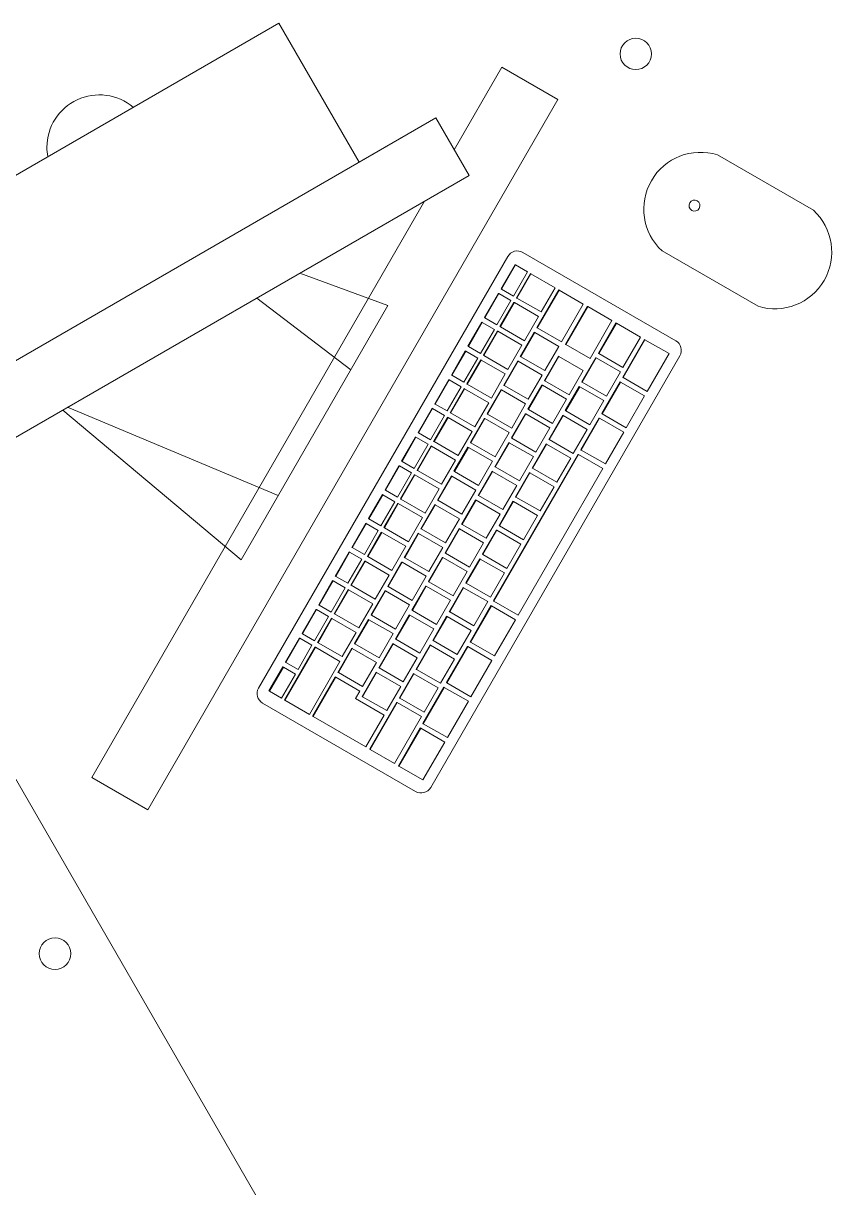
# Model space of a CAD drawing. Header units: millimetres. Extents: x 155927 to 326028, y -36033 to 97293.
# Drawn here: x 179032 to 179495, y 17322 to 17989 of the extents above; entities that cross this region are included whole.
import ezdxf

# ---------------------------------------------------------------- set-up
doc = ezdxf.new("R2010")
doc.units = ezdxf.units.MM
doc.header["$MEASUREMENT"] = 0
for name, color, linetype, lineweight in [('A-GENM', 8, 'CONTINUOUS', 9), ('E-ELEC-EQPM', 8, 'CONTINUOUS', 9), ('I-FURN', 8, 'CONTINUOUS', 9)]:
    doc.layers.add(name, color=color, linetype=linetype, lineweight=lineweight)

msp = doc.modelspace()

# ---------------------------------------------------------------- linework, layer by layer
at = {"layer": 'A-GENM'}
for p, q in [((179484.9, 17881.95), (179429.91, 17913.7)), ((179318.43, 17857.83), (179406.04, 17807.25)), ((179398.16, 17858.71), (179453.15, 17826.96)), ((179166.99, 17608.23), (179309.76, 17855.51)), ((179305.94, 17836.93), (179313.94, 17850.78)), ((179314.18, 17850.64), (179306.18, 17836.79)), ((179313.09, 17832.8), (179321.09, 17846.65)), ((179314.18, 17850.64), (179313.94, 17850.78)), ((179321.09, 17846.65), (179314.18, 17850.64)), ((179314.81, 17831.81), (179322.81, 17845.66)), ((179323.05, 17845.52), (179315.05, 17831.67)), ((179323.05, 17845.52), (179322.81, 17845.66)), ((179336.87, 17837.54), (179323.05, 17845.52)), ((179296.44, 17820.47), (179304.44, 17834.33)), ((179304.68, 17834.19), (179296.68, 17820.33)), ((179304.68, 17834.19), (179304.44, 17834.33)), ((179311.59, 17830.2), (179304.68, 17834.19)), ((179306.18, 17836.79), (179305.94, 17836.93)), ((179306.18, 17836.79), (179313.09, 17832.8)), ((179315.05, 17831.67), (179314.81, 17831.81)), ((179315.05, 17831.67), (179328.87, 17823.69)), ((179326.46, 17814.69), (179338.96, 17836.34)), ((179339.2, 17836.2), (179326.7, 17814.55)), ((179328.87, 17823.69), (179336.87, 17837.54)), ((179339.2, 17836.2), (179338.96, 17836.34)), ((179353, 17828.23), (179339.2, 17836.2)), ((179303.59, 17816.34), (179311.59, 17830.2)), ((179305.31, 17815.35), (179313.31, 17829.21)), ((179313.55, 17829.07), (179305.55, 17815.21)), ((179313.55, 17829.07), (179313.31, 17829.21)), ((179327.37, 17821.09), (179313.55, 17829.07)), ((179340.5, 17806.58), (179353, 17828.23)), ((179342.85, 17805.22), (179355.35, 17826.87)), ((179355.59, 17826.74), (179343.09, 17805.08)), ((179355.59, 17826.74), (179355.35, 17826.87)), ((179369.4, 17818.77), (179355.59, 17826.74)), ((179286.94, 17804.02), (179294.94, 17817.87)), ((179295.18, 17817.73), (179287.18, 17803.88)), ((179295.18, 17817.73), (179294.94, 17817.87)), ((179302.09, 17813.74), (179295.18, 17817.73)), ((179296.68, 17820.33), (179296.44, 17820.47)), ((179296.68, 17820.33), (179303.59, 17816.34)), ((179319.37, 17807.23), (179327.37, 17821.09)), ((179356.9, 17797.11), (179369.4, 17818.77)), ((179294.09, 17799.89), (179302.09, 17813.74)), ((179295.81, 17798.9), (179303.81, 17812.75)), ((179304.05, 17812.62), (179296.05, 17798.76)), ((179304.05, 17812.62), (179303.81, 17812.75)), ((179317.87, 17804.63), (179304.05, 17812.62)), ((179305.55, 17815.21), (179305.31, 17815.35)), ((179305.55, 17815.21), (179319.37, 17807.23)), ((179316.96, 17798.23), (179324.96, 17812.09)), ((179325.2, 17811.95), (179317.2, 17798.09)), ((179325.2, 17811.95), (179324.96, 17812.09)), ((179339.02, 17803.97), (179325.2, 17811.95)), ((179326.7, 17814.55), (179326.46, 17814.69)), ((179326.7, 17814.55), (179340.5, 17806.58)), ((179361.75, 17800.09), (179371.75, 17817.41)), ((179371.98, 17817.27), (179361.98, 17799.95)), ((179371.98, 17817.27), (179371.75, 17817.41)), ((179385.79, 17809.3), (179371.98, 17817.27)), ((179309.87, 17790.78), (179317.87, 17804.63)), ((179343.09, 17805.08), (179342.85, 17805.22)), ((179343.09, 17805.08), (179356.9, 17797.11)), ((179375.64, 17786.3), (179388.14, 17807.95)), ((179375.79, 17791.98), (179385.79, 17809.3)), ((179388.38, 17807.81), (179375.88, 17786.16)), ((179388.38, 17807.81), (179388.14, 17807.95)), ((179402.18, 17799.84), (179388.38, 17807.81)), ((179408.37, 17798.58), (179265.6, 17551.29)), ((179277.44, 17787.56), (179285.44, 17801.42)), ((179285.68, 17801.28), (179277.68, 17787.42)), ((179285.68, 17801.28), (179285.44, 17801.42)), ((179292.59, 17797.29), (179285.68, 17801.28)), ((179287.18, 17803.88), (179286.94, 17804.02)), ((179287.18, 17803.88), (179294.09, 17799.89)), ((179296.05, 17798.76), (179295.81, 17798.9)), ((179296.05, 17798.76), (179309.87, 17790.78)), ((179317.2, 17798.09), (179316.96, 17798.23)), ((179317.2, 17798.09), (179331.02, 17790.11)), ((179330.85, 17784.44), (179338.85, 17798.29)), ((179331.02, 17790.11), (179339.02, 17803.97)), ((179339.09, 17798.16), (179331.09, 17784.3)), ((179339.09, 17798.16), (179338.85, 17798.29)), ((179352.92, 17790.18), (179339.09, 17798.16)), ((179361.98, 17799.95), (179361.75, 17800.09)), ((179361.98, 17799.95), (179375.79, 17791.98)), ((179389.68, 17778.19), (179402.18, 17799.84)), ((179284.59, 17783.43), (179292.59, 17797.29)), ((179286.31, 17782.44), (179294.31, 17796.3)), ((179294.55, 17796.16), (179286.55, 17782.3)), ((179294.55, 17796.16), (179294.31, 17796.3)), ((179308.37, 17788.18), (179294.55, 17796.16)), ((179307.46, 17781.78), (179315.46, 17795.63)), ((179315.7, 17795.5), (179307.7, 17781.64)), ((179315.7, 17795.5), (179315.46, 17795.63)), ((179329.52, 17787.52), (179315.7, 17795.5)), ((179352.25, 17783.63), (179360.25, 17797.49)), ((179360.48, 17797.35), (179352.48, 17783.5)), ((179360.48, 17797.35), (179360.25, 17797.49)), ((179374.31, 17789.37), (179360.48, 17797.35)), ((179267.94, 17771.11), (179275.94, 17784.96)), ((179276.18, 17784.83), (179268.18, 17770.97)), ((179276.18, 17784.83), (179275.94, 17784.96)), ((179283.09, 17780.84), (179276.18, 17784.83)), ((179277.68, 17787.42), (179277.44, 17787.56)), ((179277.68, 17787.42), (179284.59, 17783.43)), ((179300.37, 17774.32), (179308.37, 17788.18)), ((179321.52, 17773.66), (179329.52, 17787.52)), ((179331.09, 17784.3), (179330.85, 17784.44)), ((179344.92, 17776.32), (179352.92, 17790.18)), ((179366.31, 17775.52), (179374.31, 17789.37)), ((179375.88, 17786.16), (179375.64, 17786.3)), ((179375.88, 17786.16), (179389.68, 17778.19)), ((179275.09, 17766.98), (179283.09, 17780.84)), ((179276.81, 17765.99), (179284.81, 17779.84)), ((179285.05, 17779.71), (179277.05, 17765.85)), ((179285.05, 17779.71), (179284.81, 17779.84)), ((179298.87, 17771.73), (179285.05, 17779.71)), ((179286.55, 17782.3), (179286.31, 17782.44)), ((179286.55, 17782.3), (179300.37, 17774.32)), ((179297.96, 17765.32), (179305.96, 17779.18)), ((179306.2, 17779.04), (179298.2, 17765.18)), ((179306.2, 17779.04), (179305.96, 17779.18)), ((179320.02, 17771.06), (179306.2, 17779.04)), ((179307.7, 17781.64), (179307.46, 17781.78)), ((179307.7, 17781.64), (179321.52, 17773.66)), ((179321.35, 17767.98), (179329.35, 17781.84)), ((179329.59, 17781.7), (179321.59, 17767.85)), ((179329.59, 17781.7), (179329.35, 17781.84)), ((179343.42, 17773.72), (179329.59, 17781.7)), ((179331.09, 17784.3), (179344.92, 17776.32)), ((179342.75, 17767.18), (179350.75, 17781.04)), ((179350.98, 17780.9), (179342.98, 17767.04)), ((179350.98, 17780.9), (179350.75, 17781.04)), ((179364.81, 17772.92), (179350.98, 17780.9)), ((179352.48, 17783.5), (179352.25, 17783.63)), ((179352.48, 17783.5), (179366.31, 17775.52)), ((179363.64, 17765.51), (179374.14, 17783.7)), ((179374.38, 17783.56), (179363.88, 17765.37)), ((179374.38, 17783.56), (179374.14, 17783.7)), ((179388.18, 17775.59), (179374.38, 17783.56)), ((179268.18, 17770.97), (179267.94, 17771.11)), ((179290.87, 17757.87), (179298.87, 17771.73)), ((179312.02, 17757.2), (179320.02, 17771.06)), ((179335.42, 17759.87), (179343.42, 17773.72)), ((179356.81, 17759.06), (179364.81, 17772.92)), ((179377.68, 17757.4), (179388.18, 17775.59)), ((179258.44, 17754.65), (179266.44, 17768.51)), ((179266.68, 17768.37), (179258.68, 17754.51)), ((179265.59, 17750.52), (179273.59, 17764.38)), ((179266.68, 17768.37), (179266.44, 17768.51)), ((179273.59, 17764.38), (179266.68, 17768.37)), ((179268.18, 17770.97), (179275.09, 17766.98)), ((179277.05, 17765.85), (179276.81, 17765.99)), ((179277.05, 17765.85), (179290.87, 17757.87)), ((179298.2, 17765.18), (179297.96, 17765.32)), ((179298.2, 17765.18), (179312.02, 17757.2)), ((179311.85, 17751.53), (179319.85, 17765.39)), ((179320.09, 17765.25), (179312.09, 17751.39)), ((179320.09, 17765.25), (179319.85, 17765.39)), ((179333.92, 17757.27), (179320.09, 17765.25)), ((179321.59, 17767.85), (179321.35, 17767.98)), ((179321.59, 17767.85), (179335.42, 17759.87)), ((179333.25, 17750.73), (179341.25, 17764.58)), ((179341.48, 17764.44), (179333.48, 17750.59)), ((179341.48, 17764.44), (179341.25, 17764.58)), ((179355.31, 17756.46), (179341.48, 17764.44)), ((179342.98, 17767.04), (179342.75, 17767.18)), ((179342.98, 17767.04), (179356.81, 17759.06)), ((179363.88, 17765.37), (179363.64, 17765.51)), ((179363.88, 17765.37), (179377.68, 17757.4)), ((179267.31, 17749.53), (179275.31, 17763.39)), ((179275.55, 17763.25), (179267.55, 17749.4)), ((179275.55, 17763.25), (179275.31, 17763.39)), ((179289.37, 17755.27), (179275.55, 17763.25)), ((179288.46, 17748.87), (179296.46, 17762.73)), ((179296.7, 17762.59), (179288.7, 17748.73)), ((179296.7, 17762.59), (179296.46, 17762.73)), ((179310.52, 17754.61), (179296.7, 17762.59)), ((179351.64, 17744.73), (179362.14, 17762.91)), ((179362.38, 17762.77), (179351.88, 17744.59)), ((179362.38, 17762.77), (179362.14, 17762.91)), ((179376.18, 17754.8), (179362.38, 17762.77)), ((179248.94, 17738.2), (179256.94, 17752.05)), ((179257.18, 17751.92), (179249.18, 17738.06)), ((179257.18, 17751.92), (179256.94, 17752.05)), ((179264.09, 17747.93), (179257.18, 17751.92)), ((179258.68, 17754.51), (179258.44, 17754.65)), ((179258.68, 17754.51), (179265.59, 17750.52)), ((179281.37, 17741.42), (179289.37, 17755.27)), ((179302.52, 17740.75), (179310.52, 17754.61)), ((179312.09, 17751.39), (179311.85, 17751.53)), ((179312.09, 17751.39), (179325.92, 17743.41)), ((179325.92, 17743.41), (179333.92, 17757.27)), ((179347.31, 17742.61), (179355.31, 17756.46)), ((179365.68, 17736.62), (179376.18, 17754.8)), ((179256.09, 17734.07), (179264.09, 17747.93)), ((179257.81, 17733.08), (179265.81, 17746.94)), ((179266.05, 17746.8), (179258.05, 17732.94)), ((179266.05, 17746.8), (179265.81, 17746.94)), ((179279.87, 17738.82), (179266.05, 17746.8)), ((179267.55, 17749.4), (179267.31, 17749.53)), ((179267.55, 17749.4), (179281.37, 17741.42)), ((179278.96, 17732.41), (179286.96, 17746.27)), ((179287.2, 17746.13), (179279.2, 17732.28)), ((179287.2, 17746.13), (179286.96, 17746.27)), ((179301.02, 17738.15), (179287.2, 17746.13)), ((179288.7, 17748.73), (179288.46, 17748.87)), ((179288.7, 17748.73), (179302.52, 17740.75)), ((179302.35, 17735.07), (179310.35, 17748.93)), ((179310.59, 17748.79), (179302.59, 17734.94)), ((179310.59, 17748.79), (179310.35, 17748.93)), ((179324.42, 17740.81), (179310.59, 17748.79)), ((179323.75, 17734.27), (179331.75, 17748.13)), ((179331.98, 17747.99), (179323.98, 17734.13)), ((179331.98, 17747.99), (179331.75, 17748.13)), ((179345.81, 17740.01), (179331.98, 17747.99)), ((179333.48, 17750.59), (179333.25, 17750.73)), ((179333.48, 17750.59), (179347.31, 17742.61)), ((179351.88, 17744.59), (179351.64, 17744.73)), ((179351.88, 17744.59), (179365.68, 17736.62)), ((179249.18, 17738.06), (179248.94, 17738.2)), ((179249.18, 17738.06), (179256.09, 17734.07)), ((179271.87, 17724.96), (179279.87, 17738.82)), ((179293.02, 17724.3), (179301.02, 17738.15)), ((179301.64, 17658.12), (179350.14, 17742.13)), ((179350.38, 17741.99), (179301.88, 17657.99)), ((179316.42, 17726.96), (179324.42, 17740.81)), ((179337.81, 17726.15), (179345.81, 17740.01)), ((179350.38, 17741.99), (179350.14, 17742.13)), ((179364.18, 17734.02), (179350.38, 17741.99)), ((179239.44, 17721.74), (179247.44, 17735.6)), ((179247.68, 17735.46), (179239.68, 17721.61)), ((179246.59, 17717.62), (179254.59, 17731.47)), ((179247.68, 17735.46), (179247.44, 17735.6)), ((179254.59, 17731.47), (179247.68, 17735.46)), ((179258.05, 17732.94), (179257.81, 17733.08)), ((179258.05, 17732.94), (179271.87, 17724.96)), ((179279.2, 17732.28), (179278.96, 17732.41)), ((179279.2, 17732.28), (179293.02, 17724.3)), ((179292.85, 17718.62), (179300.85, 17732.48)), ((179301.09, 17732.34), (179293.09, 17718.48)), ((179301.09, 17732.34), (179300.85, 17732.48)), ((179314.92, 17724.36), (179301.09, 17732.34)), ((179302.59, 17734.94), (179302.35, 17735.07)), ((179302.59, 17734.94), (179316.42, 17726.96)), ((179314.25, 17717.82), (179322.25, 17731.67)), ((179322.48, 17731.53), (179314.48, 17717.68)), ((179315.68, 17650.02), (179364.18, 17734.02)), ((179322.48, 17731.53), (179322.25, 17731.67)), ((179336.31, 17723.55), (179322.48, 17731.53)), ((179323.98, 17734.13), (179323.75, 17734.27)), ((179323.98, 17734.13), (179337.81, 17726.15)), ((179248.31, 17716.62), (179256.31, 17730.48)), ((179256.55, 17730.34), (179248.55, 17716.49)), ((179256.55, 17730.34), (179256.31, 17730.48)), ((179270.37, 17722.36), (179256.55, 17730.34)), ((179269.46, 17715.96), (179277.46, 17729.82)), ((179277.7, 17729.68), (179269.7, 17715.82)), ((179277.7, 17729.68), (179277.46, 17729.82)), ((179291.52, 17721.7), (179277.7, 17729.68)), ((179306.92, 17710.5), (179314.92, 17724.36)), ((179229.94, 17705.29), (179237.94, 17719.15)), ((179238.18, 17719.01), (179230.18, 17705.15)), ((179238.18, 17719.01), (179237.94, 17719.15)), ((179245.09, 17715.02), (179238.18, 17719.01)), ((179239.68, 17721.61), (179239.44, 17721.74)), ((179239.68, 17721.61), (179246.59, 17717.62)), ((179262.37, 17708.51), (179270.37, 17722.36)), ((179283.52, 17707.84), (179291.52, 17721.7)), ((179293.09, 17718.48), (179292.85, 17718.62)), ((179293.09, 17718.48), (179306.92, 17710.5)), ((179314.48, 17717.68), (179314.25, 17717.82)), ((179314.48, 17717.68), (179328.31, 17709.7)), ((179328.31, 17709.7), (179336.31, 17723.55)), ((179237.09, 17701.16), (179245.09, 17715.02)), ((179238.81, 17700.17), (179246.81, 17714.03)), ((179247.05, 17713.89), (179239.05, 17700.03)), ((179247.05, 17713.89), (179246.81, 17714.03)), ((179260.87, 17705.91), (179247.05, 17713.89)), ((179248.55, 17716.49), (179248.31, 17716.62)), ((179248.55, 17716.49), (179262.37, 17708.51)), ((179259.96, 17699.51), (179267.96, 17713.36)), ((179268.2, 17713.22), (179260.2, 17699.37)), ((179268.2, 17713.22), (179267.96, 17713.36)), ((179282.02, 17705.24), (179268.2, 17713.22)), ((179269.7, 17715.82), (179269.46, 17715.96)), ((179269.7, 17715.82), (179283.52, 17707.84)), ((179283.35, 17702.17), (179291.35, 17716.02)), ((179291.59, 17715.88), (179283.59, 17702.03)), ((179291.59, 17715.88), (179291.35, 17716.02)), ((179305.42, 17707.9), (179291.59, 17715.88)), ((179304.75, 17701.36), (179312.75, 17715.22)), ((179312.98, 17715.08), (179304.98, 17701.22)), ((179312.98, 17715.08), (179312.75, 17715.22)), ((179326.81, 17707.1), (179312.98, 17715.08)), ((179230.18, 17705.15), (179229.94, 17705.29)), ((179230.18, 17705.15), (179237.09, 17701.16)), ((179252.87, 17692.05), (179260.87, 17705.91)), ((179274.02, 17691.39), (179282.02, 17705.24)), ((179297.42, 17694.05), (179305.42, 17707.9)), ((179318.81, 17693.24), (179326.81, 17707.1)), ((179220.44, 17688.84), (179228.44, 17702.69)), ((179228.68, 17702.55), (179220.68, 17688.7)), ((179227.59, 17684.71), (179235.59, 17698.56)), ((179228.68, 17702.55), (179228.44, 17702.69)), ((179235.59, 17698.56), (179228.68, 17702.55)), ((179239.05, 17700.03), (179238.81, 17700.17)), ((179239.05, 17700.03), (179252.87, 17692.05)), ((179260.2, 17699.37), (179259.96, 17699.51)), ((179260.2, 17699.37), (179274.02, 17691.39)), ((179273.85, 17685.71), (179281.85, 17699.57)), ((179282.09, 17699.43), (179274.09, 17685.57)), ((179282.09, 17699.43), (179281.85, 17699.57)), ((179295.92, 17691.45), (179282.09, 17699.43)), ((179283.59, 17702.03), (179283.35, 17702.17)), ((179283.59, 17702.03), (179297.42, 17694.05)), ((179295.25, 17684.91), (179303.25, 17698.76)), ((179303.48, 17698.63), (179295.48, 17684.77)), ((179303.48, 17698.63), (179303.25, 17698.76)), ((179317.31, 17690.65), (179303.48, 17698.63)), ((179304.98, 17701.22), (179304.75, 17701.36)), ((179304.98, 17701.22), (179318.81, 17693.24)), ((179229.31, 17683.72), (179237.31, 17697.57)), ((179237.55, 17697.43), (179229.55, 17683.58)), ((179237.55, 17697.43), (179237.31, 17697.57)), ((179251.37, 17689.45), (179237.55, 17697.43)), ((179250.46, 17683.05), (179258.46, 17696.91)), ((179258.7, 17696.77), (179250.7, 17682.91)), ((179258.7, 17696.77), (179258.46, 17696.91)), ((179272.52, 17688.79), (179258.7, 17696.77)), ((179287.92, 17677.59), (179295.92, 17691.45)), ((179210.94, 17672.38), (179218.94, 17686.24)), ((179219.18, 17686.1), (179211.18, 17672.24)), ((179219.18, 17686.1), (179218.94, 17686.24)), ((179226.09, 17682.11), (179219.18, 17686.1)), ((179220.68, 17688.7), (179220.44, 17688.84)), ((179220.68, 17688.7), (179227.59, 17684.71)), ((179243.37, 17675.6), (179251.37, 17689.45)), ((179264.52, 17674.93), (179272.52, 17688.79)), ((179274.09, 17685.57), (179273.85, 17685.71)), ((179274.09, 17685.57), (179287.92, 17677.59)), ((179295.48, 17684.77), (179295.25, 17684.91)), ((179295.48, 17684.77), (179309.31, 17676.79)), ((179309.31, 17676.79), (179317.31, 17690.65)), ((179218.09, 17668.25), (179226.09, 17682.11)), ((179219.81, 17667.26), (179227.81, 17681.12)), ((179228.05, 17680.98), (179220.05, 17667.12)), ((179228.05, 17680.98), (179227.81, 17681.12)), ((179241.87, 17673), (179228.05, 17680.98)), ((179229.55, 17683.58), (179229.31, 17683.72)), ((179229.55, 17683.58), (179243.37, 17675.6)), ((179240.96, 17666.6), (179248.96, 17680.45)), ((179249.2, 17680.31), (179241.2, 17666.46)), ((179249.2, 17680.31), (179248.96, 17680.45)), ((179263.02, 17672.33), (179249.2, 17680.31)), ((179250.7, 17682.91), (179250.46, 17683.05)), ((179250.7, 17682.91), (179264.52, 17674.93)), ((179264.35, 17669.26), (179272.35, 17683.11)), ((179272.59, 17682.97), (179264.59, 17669.12)), ((179272.59, 17682.97), (179272.35, 17683.11)), ((179286.42, 17674.99), (179272.59, 17682.97)), ((179285.75, 17668.45), (179293.75, 17682.31)), ((179293.98, 17682.17), (179285.98, 17668.31)), ((179293.98, 17682.17), (179293.75, 17682.31)), ((179307.81, 17674.19), (179293.98, 17682.17)), ((179211.18, 17672.24), (179210.94, 17672.38)), ((179211.18, 17672.24), (179218.09, 17668.25)), ((179233.87, 17659.14), (179241.87, 17673)), ((179255.02, 17658.48), (179263.02, 17672.33)), ((179278.42, 17661.14), (179286.42, 17674.99)), ((179299.81, 17660.33), (179307.81, 17674.19)), ((179201.44, 17655.93), (179209.44, 17669.78)), ((179209.68, 17669.64), (179201.68, 17655.79)), ((179208.59, 17651.8), (179216.59, 17665.65)), ((179209.68, 17669.64), (179209.44, 17669.78)), ((179216.59, 17665.65), (179209.68, 17669.64)), ((179210.31, 17650.81), (179218.31, 17664.66)), ((179218.55, 17664.53), (179210.55, 17650.67)), ((179218.55, 17664.53), (179218.31, 17664.66)), ((179232.37, 17656.54), (179218.55, 17664.53)), ((179220.05, 17667.12), (179219.81, 17667.26)), ((179220.05, 17667.12), (179233.87, 17659.14)), ((179241.2, 17666.46), (179240.96, 17666.6)), ((179241.2, 17666.46), (179255.02, 17658.48)), ((179254.85, 17652.8), (179262.85, 17666.66)), ((179263.09, 17666.52), (179255.09, 17652.66)), ((179263.09, 17666.52), (179262.85, 17666.66)), ((179276.92, 17658.54), (179263.09, 17666.52)), ((179264.59, 17669.12), (179264.35, 17669.26)), ((179264.59, 17669.12), (179278.42, 17661.14)), ((179276.25, 17652), (179284.25, 17665.86)), ((179284.48, 17665.72), (179276.48, 17651.86)), ((179284.48, 17665.72), (179284.25, 17665.86)), ((179298.31, 17657.74), (179284.48, 17665.72)), ((179285.98, 17668.31), (179285.75, 17668.45)), ((179285.98, 17668.31), (179299.81, 17660.33)), ((179231.46, 17650.14), (179239.46, 17664)), ((179239.7, 17663.86), (179231.7, 17650)), ((179239.7, 17663.86), (179239.46, 17664)), ((179253.52, 17655.88), (179239.7, 17663.86)), ((179268.92, 17644.68), (179276.92, 17658.54)), ((179290.31, 17643.88), (179298.31, 17657.74)), ((179301.88, 17657.99), (179301.64, 17658.12)), ((179301.88, 17657.99), (179315.68, 17650.02)), ((179191.94, 17639.47), (179199.94, 17653.33)), ((179200.18, 17653.19), (179192.18, 17639.33)), ((179200.18, 17653.19), (179199.94, 17653.33)), ((179207.09, 17649.2), (179200.18, 17653.19)), ((179201.68, 17655.79), (179201.44, 17655.93)), ((179201.68, 17655.79), (179208.59, 17651.8)), ((179224.37, 17642.69), (179232.37, 17656.54)), ((179245.52, 17642.02), (179253.52, 17655.88)), ((179255.09, 17652.66), (179254.85, 17652.8)), ((179255.09, 17652.66), (179268.92, 17644.68)), ((179276.48, 17651.86), (179276.25, 17652)), ((179276.48, 17651.86), (179290.31, 17643.88)), ((179288.14, 17634.74), (179300.14, 17655.53)), ((179300.38, 17655.39), (179288.38, 17634.6)), ((179300.38, 17655.39), (179300.14, 17655.53)), ((179314.18, 17647.42), (179300.38, 17655.39)), ((179199.09, 17635.34), (179207.09, 17649.2)), ((179200.81, 17634.35), (179208.81, 17648.21)), ((179209.05, 17648.07), (179201.05, 17634.21)), ((179209.05, 17648.07), (179208.81, 17648.21)), ((179222.87, 17640.09), (179209.05, 17648.07)), ((179210.55, 17650.67), (179210.31, 17650.81)), ((179210.55, 17650.67), (179224.37, 17642.69)), ((179221.96, 17633.69), (179229.96, 17647.54)), ((179230.2, 17647.41), (179222.2, 17633.55)), ((179230.2, 17647.41), (179229.96, 17647.54)), ((179244.02, 17639.43), (179230.2, 17647.41)), ((179231.7, 17650), (179231.46, 17650.14)), ((179231.7, 17650), (179245.52, 17642.02)), ((179245.35, 17636.35), (179253.35, 17650.2)), ((179253.59, 17650.07), (179245.59, 17636.21)), ((179253.59, 17650.07), (179253.35, 17650.2)), ((179267.42, 17642.09), (179253.59, 17650.07)), ((179266.75, 17635.54), (179274.75, 17649.4)), ((179274.98, 17649.26), (179266.98, 17635.41)), ((179274.98, 17649.26), (179274.75, 17649.4)), ((179288.81, 17641.28), (179274.98, 17649.26)), ((179302.18, 17626.63), (179314.18, 17647.42)), ((179192.18, 17639.33), (179191.94, 17639.47)), ((179192.18, 17639.33), (179199.09, 17635.34)), ((179214.87, 17626.23), (179222.87, 17640.09)), ((179236.02, 17625.57), (179244.02, 17639.43)), ((179259.42, 17628.23), (179267.42, 17642.09)), ((179280.81, 17627.43), (179288.81, 17641.28)), ((179181.81, 17601.44), (179199.31, 17631.75)), ((179199.55, 17631.62), (179182.05, 17601.31)), ((179182.44, 17623.02), (179190.44, 17636.87)), ((179190.68, 17636.74), (179182.68, 17622.88)), ((179189.59, 17618.89), (179197.59, 17632.74)), ((179190.68, 17636.74), (179190.44, 17636.87)), ((179197.59, 17632.74), (179190.68, 17636.74)), ((179199.55, 17631.62), (179199.31, 17631.75)), ((179213.61, 17623.5), (179199.55, 17631.62)), ((179201.05, 17634.21), (179200.81, 17634.35)), ((179201.05, 17634.21), (179214.87, 17626.23)), ((179212.46, 17617.23), (179220.46, 17631.09)), ((179220.7, 17630.95), (179212.7, 17617.09)), ((179220.7, 17630.95), (179220.46, 17631.09)), ((179234.52, 17622.97), (179220.7, 17630.95)), ((179222.2, 17633.55), (179221.96, 17633.69)), ((179222.2, 17633.55), (179236.02, 17625.57)), ((179235.85, 17619.89), (179243.85, 17633.75)), ((179244.09, 17633.61), (179236.09, 17619.76)), ((179244.09, 17633.61), (179243.85, 17633.75)), ((179257.92, 17625.63), (179244.09, 17633.61)), ((179245.59, 17636.21), (179245.35, 17636.35)), ((179245.59, 17636.21), (179259.42, 17628.23)), ((179257.25, 17619.09), (179265.25, 17632.95)), ((179265.48, 17632.81), (179257.48, 17618.95)), ((179265.48, 17632.81), (179265.25, 17632.95)), ((179279.31, 17624.83), (179265.48, 17632.81)), ((179266.98, 17635.41), (179266.75, 17635.54)), ((179266.98, 17635.41), (179280.81, 17627.43)), ((179274.64, 17611.36), (179286.64, 17632.14)), ((179286.88, 17632), (179274.88, 17611.22)), ((179286.88, 17632), (179286.64, 17632.14)), ((179300.68, 17624.03), (179286.88, 17632)), ((179288.38, 17634.6), (179288.14, 17634.74)), ((179288.38, 17634.6), (179302.18, 17626.63)), ((179249.92, 17611.77), (179257.92, 17625.63)), ((179271.31, 17610.97), (179279.31, 17624.83)), ((179172.94, 17606.56), (179180.94, 17620.42)), ((179181.18, 17620.28), (179173.18, 17606.42)), ((179181.18, 17620.28), (179180.94, 17620.42)), ((179188.09, 17616.29), (179181.18, 17620.28)), ((179182.68, 17622.88), (179182.44, 17623.02)), ((179182.68, 17622.88), (179189.59, 17618.89)), ((179196.11, 17593.19), (179213.61, 17623.5)), ((179226.52, 17609.11), (179234.52, 17622.97)), ((179236.09, 17619.76), (179235.85, 17619.89)), ((179236.09, 17619.76), (179249.92, 17611.77)), ((179257.48, 17618.95), (179257.25, 17619.09)), ((179257.48, 17618.95), (179271.31, 17610.97)), ((179288.68, 17603.25), (179300.68, 17624.03)), ((179180.09, 17602.43), (179188.09, 17616.29)), ((179197.96, 17592.12), (179210.96, 17614.63)), ((179211.2, 17614.5), (179198.2, 17591.98)), ((179211.2, 17614.5), (179210.96, 17614.63)), ((179225.02, 17606.52), (179211.2, 17614.5)), ((179212.7, 17617.09), (179212.46, 17617.23)), ((179212.7, 17617.09), (179226.52, 17609.11)), ((179226.35, 17603.44), (179234.35, 17617.3)), ((179234.59, 17617.16), (179226.59, 17603.3)), ((179234.59, 17617.16), (179234.35, 17617.3)), ((179248.42, 17609.18), (179234.59, 17617.16)), ((179247.75, 17602.64), (179255.75, 17616.49)), ((179255.98, 17616.35), (179247.98, 17602.5)), ((179255.98, 17616.35), (179255.75, 17616.49)), ((179269.81, 17608.37), (179255.98, 17616.35)), ((179274.88, 17611.22), (179274.64, 17611.36)), ((179274.88, 17611.22), (179288.68, 17603.25)), ((179173.18, 17606.42), (179172.94, 17606.56)), ((179173.18, 17606.42), (179180.09, 17602.43)), ((179222.52, 17602.19), (179225.02, 17606.52)), ((179240.42, 17595.32), (179248.42, 17609.18)), ((179261.14, 17587.98), (179273.14, 17608.76)), ((179273.38, 17608.62), (179261.38, 17587.84)), ((179261.81, 17594.52), (179269.81, 17608.37)), ((179273.38, 17608.62), (179273.14, 17608.76)), ((179287.18, 17600.65), (179273.38, 17608.62)), ((179256.93, 17548.97), (179169.31, 17599.55)), ((179182.05, 17601.31), (179181.81, 17601.44)), ((179182.05, 17601.31), (179196.11, 17593.19)), ((179238.92, 17592.72), (179222.52, 17602.19)), ((179226.59, 17603.3), (179226.35, 17603.44)), ((179226.59, 17603.3), (179240.42, 17595.32)), ((179230.75, 17573.19), (179246.25, 17600.04)), ((179246.48, 17599.9), (179230.98, 17573.05)), ((179246.48, 17599.9), (179246.25, 17600.04)), ((179260.31, 17591.92), (179246.48, 17599.9)), ((179247.98, 17602.5), (179247.75, 17602.64)), ((179247.98, 17602.5), (179261.81, 17594.52)), ((179275.18, 17579.87), (179287.18, 17600.65)), ((179198.2, 17591.98), (179197.96, 17592.12)), ((179198.2, 17591.98), (179228.42, 17574.54)), ((179228.42, 17574.54), (179238.92, 17592.72)), ((179244.81, 17565.07), (179260.31, 17591.92)), ((179247.14, 17563.73), (179259.64, 17585.38)), ((179259.88, 17585.24), (179247.38, 17563.59)), ((179259.88, 17585.24), (179259.64, 17585.38)), ((179273.68, 17577.27), (179259.88, 17585.24)), ((179261.38, 17587.84), (179261.14, 17587.98)), ((179261.38, 17587.84), (179275.18, 17579.87)), ((179230.98, 17573.05), (179230.75, 17573.19)), ((179230.98, 17573.05), (179244.81, 17565.07)), ((179261.18, 17555.62), (179273.68, 17577.27)), ((179247.38, 17563.59), (179247.14, 17563.73)), ((179247.38, 17563.59), (179261.18, 17555.62))]:
    msp.add_line(p, q, dxfattribs=at)
for centre, radius, start, end in [((179420.22, 17882.63), 32.54, 72.68038, 227.31962), ((179416.76, 17884.63), 3.16, 60, 240), ((179416.76, 17884.63), 3.16, 240, 60), ((179462.84, 17858.02), 32.54, 252.68038, 47.31962), ((179315.26, 17852.33), 6.35, 60, 150), ((179402.87, 17801.75), 6.35, 330, 60), ((179172.49, 17605.05), 6.35, 150, 240), ((179260.1, 17554.47), 6.35, 240, 330)]:
    msp.add_arc(centre, radius, start, end, dxfattribs=at)
at = {"layer": 'E-ELEC-EQPM'}
for p, q in [((179178.6, 17989.08), (178573.77, 17639.88)), ((179178.6, 17989.08), (178573.77, 17639.88)), ((179224.55, 17909.49), (179178.6, 17989.08)), ((179224.55, 17909.49), (179178.6, 17989.08)), ((179268.55, 17934.89), (178575.73, 17534.89)), ((179268.55, 17934.89), (179224.55, 17909.49)), ((179287.6, 17901.89), (179268.55, 17934.89)), ((179287.6, 17901.89), (179268.55, 17934.89)), ((178594.78, 17501.89), (179287.6, 17901.89)), ((178594.78, 17501.89), (179287.6, 17901.89))]:
    msp.add_line(p, q, dxfattribs=at)
at = {"layer": 'I-FURN'}
for p, q in [((179279.11, 17916.59), (179306.41, 17963.88)), ((179306.41, 17963.88), (179338.53, 17945.34)), ((179338.53, 17945.34), (179103.58, 17538.39)), ((179071.46, 17556.94), (179262.14, 17887.2)), ((179241.13, 17827.45), (179190.54, 17845.86)), ((179219.84, 17790.57), (179165.9, 17831.64)), ((179156.98, 17681.69), (179241.13, 17827.45)), ((179054.79, 17767.48), (179156.98, 17681.69)), ((179178.27, 17718.57), (179057.57, 17769.09)), ((179345.36, 17006.09), (178943.01, 17702.95)), ((178943.01, 17702.95), (179345.36, 17006.09)), ((179071.46, 17556.94), (179103.58, 17538.39))]:
    msp.add_line(p, q, dxfattribs=at)
for centre, radius, start, end in [((179383.13, 17971.54), 9, 0, 180), ((179383.13, 17971.54), 9, 180, 0), ((179075.71, 17918.07), 30, 49.73187, 180), ((179075.71, 17918.07), 30, 180, 190.26813), ((179050.35, 17456.08), 9, 0, 180), ((179050.35, 17456.08), 9, 180, 0)]:
    msp.add_arc(centre, radius, start, end, dxfattribs=at)

doc.saveas('drawing.dxf')
